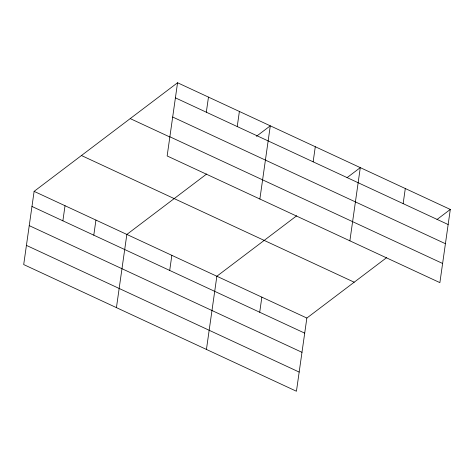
<?xml version="1.0" encoding="UTF-8"?>
<svg xmlns="http://www.w3.org/2000/svg" width="474" height="474" viewBox="0 0 474 474"><rect width="100%" height="100%" fill="white"/><g stroke="black" fill="none" stroke-linecap="round" stroke-linejoin="round"><path stroke-width="0.71" d="M177.56 82.754L167.144 155.952L439.884 282.634L450.3 209.437L177.56 82.754L34.116 191.366L23.7 264.563L296.44 391.246L306.856 318.048L386.707 257.589M62.882 220.819L65.027 205.722M93.793 235.175L95.938 220.084M116.432 307.632L126.848 234.44L206.7 173.982M169.704 270.435L171.849 255.344M206.32 112.208L208.471 97.117M237.231 126.57L239.382 111.473M206.439 349.439L216.855 276.241L296.7 215.783M259.876 199.021L270.293 125.829L256.434 136.316M259.711 312.242L261.855 297.145M313.142 161.824L315.293 146.733M349.877 240.828L360.293 167.636L347.015 177.685M403.149 203.63L405.3 188.534M437.022 219.492L450.3 209.437M175.41 97.851L448.149 224.534M172.684 117.025L445.424 243.707M169.87 136.779L442.609 263.461M130.226 118.601L169.686 136.927M81.451 155.525L354.197 282.208M34.116 191.366L306.856 318.048M31.971 206.463L304.711 333.145M29.24 225.636L301.979 352.318M26.431 245.39L299.171 372.072"/></g></svg>
